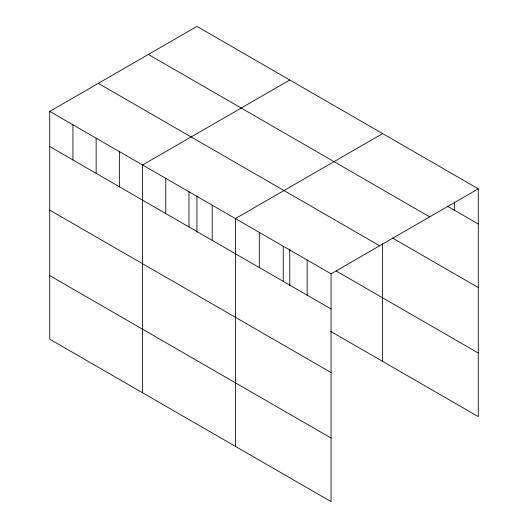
<?xml version="1.0" encoding="UTF-8"?>
<svg xmlns="http://www.w3.org/2000/svg" width="528" height="528" viewBox="0 0 528 528"><rect width="100%" height="100%" fill="white"/><g stroke="black" fill="none" stroke-linecap="round" stroke-linejoin="round"><path stroke-width="0.79" d="M49.724 111.401L331.056 273.821L331.056 501.6L49.724 339.174L49.724 111.401L196.944 26.4L478.276 188.826L478.276 416.599L330.581 331.327M289.786 79.999L142.56 165L142.56 392.773M382.622 133.604L235.402 218.599L235.402 446.378M331.056 273.821L478.276 188.826M447.328 206.111L478.276 223.978M148.361 54.45L429.693 216.876M392.469 238.009L478.276 287.549M98.307 83.351L379.639 245.771M336.204 271.009L478.276 353.034M49.724 146.553L331.056 308.979M49.724 210.118L331.056 372.544M49.724 275.609L331.056 438.035M454.364 202L454.364 210.177M382.622 243.784L382.622 361.376M307.144 260.02L307.144 295.172M289.786 249.104L289.786 285.773M283.226 246.213L283.226 281.365M259.314 232.406L259.314 267.557M212.19 205.201L212.19 240.352M196.944 196.317L196.944 232.175M188.984 191.796L188.984 226.954M165.772 178.398L165.772 213.556M119.354 151.595L119.354 186.754M96.142 138.197L96.142 173.356M72.93 124.799L72.93 159.951"/></g></svg>
